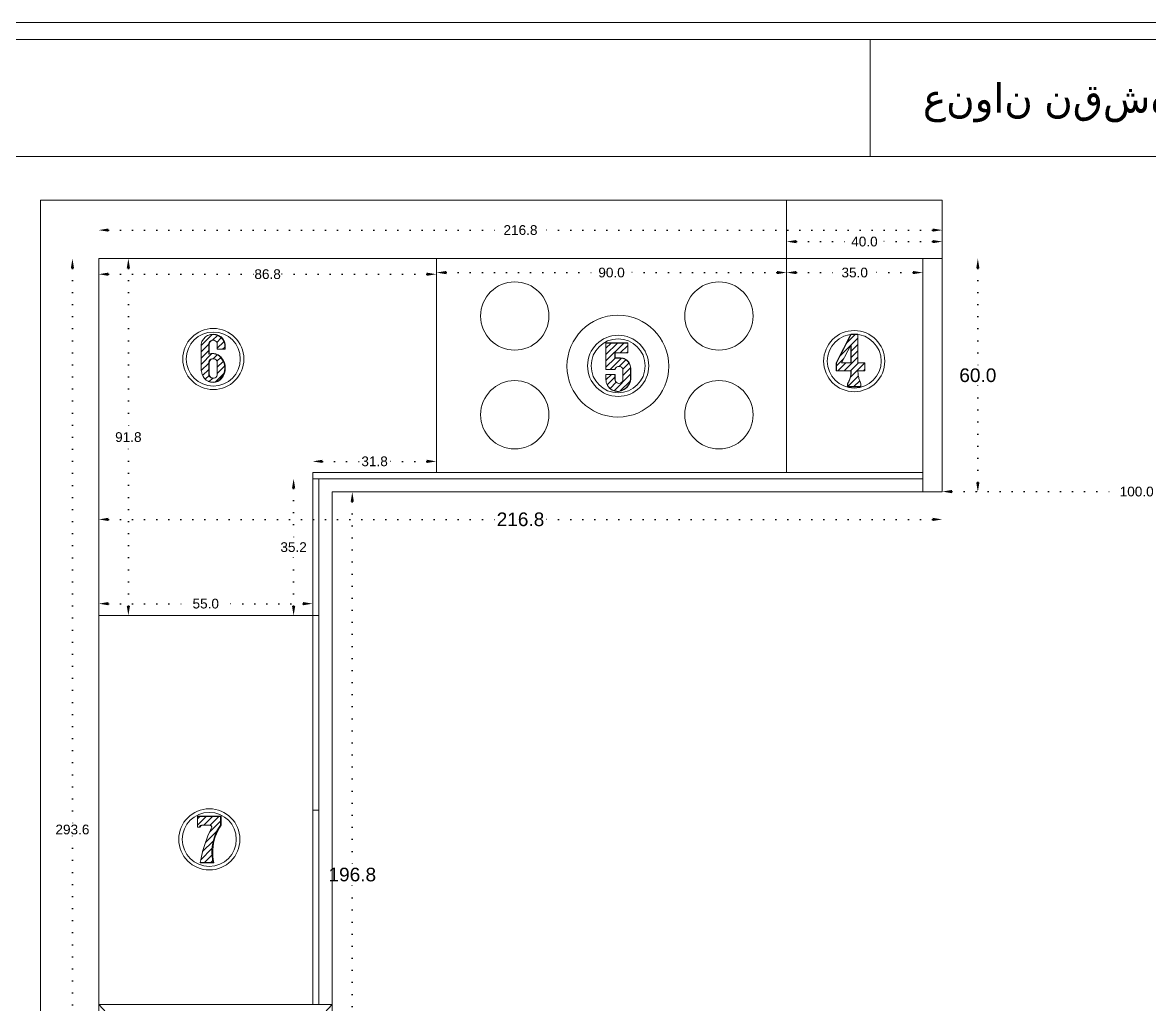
# Model space of a CAD drawing. Header units: inches. Extents: x -1979 to 7680, y -968 to 3127.
# Drawn here: x 1889.4 to 2179.1, y 568.6 to 821.1 of the extents above; entities that cross this region are included whole.
import ezdxf

# ---------------------------------------------------------------- set-up
doc = ezdxf.new("R2010")
doc.units = ezdxf.units.IN
doc.header["$MEASUREMENT"] = 0
doc.linetypes.add('ACAD_ISO07W100', pattern=[3, 0, -3])
doc.styles.get("Standard").update_dxf_attribs({"font": 'arial.ttf'})
doc.dimstyles.new('Copy of Standard', dxfattribs={"dimtxt": 2.5, "dimasz": 2.5, "dimexe": 0.18, "dimexo": 0.0625, "dimgap": 0.09, "dimtad": 0, "dimtih": 1, "dimtoh": 1, "dimdec": 1, "dimzin": 0, "dimdsep": 46, "dimtxsty": 'Standard', "dimcen": 0.09, "dimse1": 1, "dimse2": 1, "dimadec": 0, "dimazin": 0, "dimtfac": 1, "dimtdec": 1, "dimtix": 1, "dimtofl": 0, "dimtmove": 0, "dimatfit": 3, "dimfxl": 1, "dimtolj": 1, "dimtzin": 0, "dimarcsym": 0})
doc.dimstyles.get("Standard").update_dxf_attribs({"dimtxt": 3.5, "dimasz": 2.5, "dimexe": 0.18, "dimexo": 0.0625, "dimgap": 0.09, "dimtad": 0, "dimtih": 1, "dimtoh": 1, "dimdec": 1, "dimzin": 0, "dimdsep": 46, "dimtxsty": 'Standard', "dimcen": 0.09, "dimse1": 1, "dimse2": 1, "dimadec": 0, "dimazin": 0, "dimtfac": 1, "dimtdec": 1, "dimtix": 1, "dimtofl": 0, "dimtmove": 0, "dimatfit": 3, "dimfxl": 1, "dimtolj": 1, "dimtzin": 0, "dimarcsym": 0})

# ---------------------------------------------------------------- blocks, each defined once
blk = doc.blocks.new('*D20')
at = {"color": 0, "linetype": 'ACAD_ISO07W100', "lineweight": -2, "transparency": 16777216}
for p, q in [((1911.5, 767.69), (2013.07, 767.69)), ((2123.3, 767.69), (2021.73, 767.69))]:
    blk.add_line(p, q, dxfattribs=at)
at = {"color": 0, "transparency": 16777216}
for points in [[(1911.5, 768.11), (1911.5, 767.28), (1909, 767.69)], [(2123.3, 768.11), (2123.3, 767.28), (2125.8, 767.69)]]:
    blk.add_solid(points, dxfattribs=at)
at = {"layer": 'Defpoints', "color": 0, "transparency": 16777216}
for p in [(2125.8, 767.69), (1909, 760.35), (2125.8, 760.35)]:
    blk.add_point(p, dxfattribs=at)
at = {"color": 0, "lineweight": 20, "transparency": 16777216, "insert": (2017.4, 767.69), "char_height": 2.5, "attachment_point": 5}
blk.add_mtext('\\A1;216.8', dxfattribs=at)
blk = doc.blocks.new('*D18')
at = {"color": 0, "linetype": 'ACAD_ISO07W100', "lineweight": -2, "transparency": 16777216}
for p, q in [((1902.23, 757.85), (1902.23, 614.92)), ((1902.23, 469.25), (1902.23, 612.18))]:
    blk.add_line(p, q, dxfattribs=at)
at = {"color": 0, "transparency": 16777216}
for points in [[(1901.82, 757.85), (1902.65, 757.85), (1902.23, 760.35)], [(1901.82, 469.25), (1902.65, 469.25), (1902.23, 466.75)]]:
    blk.add_solid(points, dxfattribs=at)
at = {"layer": 'Defpoints', "color": 0, "transparency": 16777216}
for p in [(1902.23, 760.35), (1909, 760.35), (1909, 466.75)]:
    blk.add_point(p, dxfattribs=at)
at = {"color": 0, "lineweight": 20, "transparency": 16777216, "insert": (1902.23, 613.55), "char_height": 2.5, "attachment_point": 5}
blk.add_mtext('\\A1;293.6', dxfattribs=at)
blk = doc.blocks.new('*D19')
at = {"color": 0, "linetype": 'ACAD_ISO07W100', "lineweight": -2, "transparency": 16777216}
for p, q in [((1998.3, 756.77), (2037.47, 756.77)), ((2083.3, 756.77), (2044.13, 756.77))]:
    blk.add_line(p, q, dxfattribs=at)
at = {"color": 0, "transparency": 16777216}
for points in [[(1998.3, 757.19), (1998.3, 756.36), (1995.8, 756.77)], [(2083.3, 757.19), (2083.3, 756.36), (2085.8, 756.77)]]:
    blk.add_solid(points, dxfattribs=at)
at = {"layer": 'Defpoints', "color": 0, "transparency": 16777216}
for p in [(1995.8, 760.35), (2085.8, 760.35), (1995.8, 756.77)]:
    blk.add_point(p, dxfattribs=at)
at = {"color": 0, "lineweight": 20, "transparency": 16777216, "insert": (2040.8, 756.77), "char_height": 2.5, "attachment_point": 5}
blk.add_mtext('\\A1;90.0', dxfattribs=at)
blk = doc.blocks.new('*D21')
at = {"color": 0, "linetype": 'ACAD_ISO07W100', "lineweight": -2, "transparency": 16777216}
for p, q in [((2088.3, 764.73), (2102.42, 764.73)), ((2123.3, 764.73), (2109.18, 764.73))]:
    blk.add_line(p, q, dxfattribs=at)
at = {"color": 0, "transparency": 16777216}
for points in [[(2088.3, 765.15), (2088.3, 764.32), (2085.8, 764.73)], [(2123.3, 765.15), (2123.3, 764.32), (2125.8, 764.73)]]:
    blk.add_solid(points, dxfattribs=at)
at = {"layer": 'Defpoints', "color": 0, "transparency": 16777216}
for p in [(2125.8, 764.73), (2085.8, 760.35), (2125.8, 760.35)]:
    blk.add_point(p, dxfattribs=at)
at = {"color": 0, "lineweight": 20, "transparency": 16777216, "insert": (2105.8, 764.73), "char_height": 2.5, "attachment_point": 5}
blk.add_mtext('\\A1;40.0', dxfattribs=at)
blk = doc.blocks.new('*D17')
at = {"color": 0, "linetype": 'ACAD_ISO07W100', "lineweight": -2, "transparency": 16777216}
for p, q in [((2088.3, 756.77), (2099.97, 756.77)), ((2118.3, 756.77), (2106.63, 756.77))]:
    blk.add_line(p, q, dxfattribs=at)
at = {"color": 0, "transparency": 16777216}
for points in [[(2088.3, 757.19), (2088.3, 756.36), (2085.8, 756.77)], [(2118.3, 757.19), (2118.3, 756.36), (2120.8, 756.77)]]:
    blk.add_solid(points, dxfattribs=at)
at = {"layer": 'Defpoints', "color": 0, "transparency": 16777216}
for p in [(2120.8, 756.77), (2085.8, 705.35), (2120.8, 700.35)]:
    blk.add_point(p, dxfattribs=at)
at = {"color": 0, "lineweight": 20, "transparency": 16777216, "insert": (2103.3, 756.77), "char_height": 2.5, "attachment_point": 5}
blk.add_mtext('\\A1;35.0', dxfattribs=at)
blk = doc.blocks.new('*D22')
at = {"color": 0, "linetype": 'ACAD_ISO07W100', "lineweight": -2, "transparency": 16777216}
for p, q in [((1966.5, 708.22), (1976.56, 708.22)), ((1993.3, 708.22), (1983.24, 708.22))]:
    blk.add_line(p, q, dxfattribs=at)
at = {"color": 0, "transparency": 16777216}
for points in [[(1966.5, 708.64), (1966.5, 707.81), (1964, 708.22)], [(1993.3, 708.64), (1993.3, 707.81), (1995.8, 708.22)]]:
    blk.add_solid(points, dxfattribs=at)
at = {"layer": 'Defpoints', "color": 0, "transparency": 16777216}
for p in [(1995.8, 708.22), (1964, 705.35), (1995.8, 705.35)]:
    blk.add_point(p, dxfattribs=at)
at = {"color": 0, "lineweight": 20, "transparency": 16777216, "insert": (1979.9, 708.22), "char_height": 2.5, "attachment_point": 5}
blk.add_mtext('\\A1;31.8', dxfattribs=at)
blk = doc.blocks.new('*D23')
at = {"color": 0, "linetype": 'ACAD_ISO07W100', "lineweight": -2, "transparency": 16777216}
for p, q in [((1911.5, 756.35), (1949.06, 756.35)), ((1993.3, 756.35), (1955.74, 756.35))]:
    blk.add_line(p, q, dxfattribs=at)
at = {"color": 0, "transparency": 16777216}
for points in [[(1911.5, 756.76), (1911.5, 755.93), (1909, 756.35)], [(1993.3, 756.76), (1993.3, 755.93), (1995.8, 756.35)]]:
    blk.add_solid(points, dxfattribs=at)
at = {"layer": 'Defpoints', "color": 0, "transparency": 16777216}
for p in [(1909, 760.35), (1995.8, 760.35), (1995.8, 756.35)]:
    blk.add_point(p, dxfattribs=at)
at = {"color": 0, "lineweight": 20, "transparency": 16777216, "insert": (1952.4, 756.35), "char_height": 2.5, "attachment_point": 5}
blk.add_mtext('\\A1;86.8', dxfattribs=at)
blk = doc.blocks.new('*D97')
at = {"color": 0, "linetype": 'ACAD_ISO07W100', "lineweight": -2, "transparency": 16777216}
for p, q in [((1959.08, 701.25), (1959.08, 687.53)), ((1959.08, 671.07), (1959.08, 684.79))]:
    blk.add_line(p, q, dxfattribs=at)
at = {"color": 0, "transparency": 16777216}
for points in [[(1958.66, 701.25), (1959.5, 701.25), (1959.08, 703.75)], [(1958.66, 671.07), (1959.5, 671.07), (1959.08, 668.57)]]:
    blk.add_solid(points, dxfattribs=at)
at = {"layer": 'Defpoints', "color": 0, "transparency": 16777216}
for p in [(1964, 703.75), (1959.08, 668.57), (1964, 668.57)]:
    blk.add_point(p, dxfattribs=at)
at = {"color": 0, "lineweight": 20, "transparency": 16777216, "insert": (1959.08, 686.16), "char_height": 2.5, "attachment_point": 5}
blk.add_mtext('\\A1;35.2', dxfattribs=at)
blk = doc.blocks.new('*D98')
at = {"color": 0, "linetype": 'ACAD_ISO07W100', "lineweight": -2, "transparency": 16777216}
for p, q in [((1916.61, 757.85), (1916.61, 715.83)), ((1916.61, 671.07), (1916.61, 713.09))]:
    blk.add_line(p, q, dxfattribs=at)
at = {"color": 0, "transparency": 16777216}
for points in [[(1916.19, 757.85), (1917.03, 757.85), (1916.61, 760.35)], [(1916.19, 671.07), (1917.03, 671.07), (1916.61, 668.57)]]:
    blk.add_solid(points, dxfattribs=at)
at = {"layer": 'Defpoints', "color": 0, "transparency": 16777216}
for p in [(1909, 760.35), (1909, 668.57), (1916.61, 668.57)]:
    blk.add_point(p, dxfattribs=at)
at = {"color": 0, "lineweight": 20, "transparency": 16777216, "insert": (1916.61, 714.46), "char_height": 2.5, "attachment_point": 5}
blk.add_mtext('\\A1;91.8', dxfattribs=at)
blk = doc.blocks.new('*D137')
at = {"color": 0, "linetype": 'ACAD_ISO07W100', "lineweight": -2, "transparency": 16777216}
for p, q in [((1911.5, 671.63), (1933.17, 671.63)), ((1961.5, 671.63), (1939.83, 671.63))]:
    blk.add_line(p, q, dxfattribs=at)
at = {"color": 0, "transparency": 16777216}
for points in [[(1911.5, 672.05), (1911.5, 671.22), (1909, 671.63)], [(1961.5, 672.05), (1961.5, 671.22), (1964, 671.63)]]:
    blk.add_solid(points, dxfattribs=at)
at = {"layer": 'Defpoints', "color": 0, "transparency": 16777216}
for p in [(1964, 671.63), (1909, 668.57), (1964, 668.57)]:
    blk.add_point(p, dxfattribs=at)
at = {"color": 0, "lineweight": 20, "transparency": 16777216, "insert": (1936.5, 671.63), "char_height": 2.5, "attachment_point": 5}
blk.add_mtext('\\A1;55.0', dxfattribs=at)
blk = doc.blocks.new('*D536')
at = {"color": 0, "linetype": 'ACAD_ISO07W100', "lineweight": -2, "transparency": 16777216}
for p, q in [((2128.3, 700.45), (2171.6, 700.45)), ((2223.27, 700.45), (2179.97, 700.45))]:
    blk.add_line(p, q, dxfattribs=at)
at = {"color": 0, "transparency": 16777216}
for points in [[(2128.3, 700.87), (2128.3, 700.04), (2125.8, 700.45)], [(2223.27, 700.87), (2223.27, 700.04), (2225.77, 700.45)]]:
    blk.add_solid(points, dxfattribs=at)
at = {"layer": 'Defpoints', "color": 0, "transparency": 16777216}
for p in [(2225.77, 743.49), (2125.8, 700.45), (2125.8, 700.35)]:
    blk.add_point(p, dxfattribs=at)
at = {"color": 0, "lineweight": 20, "transparency": 16777216, "insert": (2175.78, 700.45), "char_height": 2.5, "attachment_point": 5}
blk.add_mtext('\\A1;100.0', dxfattribs=at)
blk = doc.blocks.new('*D610')
at = {"color": 0, "linetype": 'ACAD_ISO07W100', "lineweight": -2, "transparency": 16777216}
for p, q in [((1911.5, 693.3), (2011.37, 693.3)), ((2123.3, 693.3), (2023.43, 693.3))]:
    blk.add_line(p, q, dxfattribs=at)
at = {"color": 0, "transparency": 16777216}
for points in [[(1911.5, 693.72), (1911.5, 692.89), (1909, 693.3)], [(2123.3, 693.72), (2123.3, 692.89), (2125.8, 693.3)]]:
    blk.add_solid(points, dxfattribs=at)
at = {"layer": 'Defpoints', "color": 0, "transparency": 16777216}
for p in [(1909, 700.35), (2125.8, 700.35), (2125.8, 693.3)]:
    blk.add_point(p, dxfattribs=at)
at = {"color": 0, "lineweight": 20, "transparency": 16777216, "insert": (2017.4, 693.3), "char_height": 3.5, "attachment_point": 5}
blk.add_mtext('\\A1;216.8', dxfattribs=at)
blk = doc.blocks.new('*D611')
at = {"color": 0, "linetype": 'ACAD_ISO07W100', "lineweight": -2, "transparency": 16777216}
for p, q in [((1974.17, 697.85), (1974.17, 603.84)), ((1974.17, 506.07), (1974.17, 600.08))]:
    blk.add_line(p, q, dxfattribs=at)
at = {"color": 0, "transparency": 16777216}
for points in [[(1973.75, 697.85), (1974.58, 697.85), (1974.17, 700.35)], [(1973.75, 506.07), (1974.58, 506.07), (1974.17, 503.57)]]:
    blk.add_solid(points, dxfattribs=at)
at = {"layer": 'Defpoints', "color": 0, "transparency": 16777216}
for p in [(1969, 700.35), (1974.17, 700.35), (1969, 503.57)]:
    blk.add_point(p, dxfattribs=at)
at = {"color": 0, "lineweight": 20, "transparency": 16777216, "insert": (1974.17, 601.96), "char_height": 3.5, "attachment_point": 5}
blk.add_mtext('\\A1;196.8', dxfattribs=at)
blk = doc.blocks.new('*D615')
at = {"color": 0, "linetype": 'ACAD_ISO07W100', "lineweight": -2, "transparency": 16777216}
for p, q in [((2134.95, 757.85), (2134.95, 732.23)), ((2134.95, 702.85), (2134.95, 728.47))]:
    blk.add_line(p, q, dxfattribs=at)
at = {"color": 0, "transparency": 16777216}
for points in [[(2134.54, 757.85), (2135.37, 757.85), (2134.95, 760.35)], [(2134.54, 702.85), (2135.37, 702.85), (2134.95, 700.35)]]:
    blk.add_solid(points, dxfattribs=at)
at = {"layer": 'Defpoints', "color": 0, "transparency": 16777216}
for p in [(2125.8, 760.35), (2125.8, 700.35), (2134.95, 700.35)]:
    blk.add_point(p, dxfattribs=at)
at = {"color": 0, "lineweight": 20, "transparency": 16777216, "insert": (2134.95, 730.35), "char_height": 3.5, "attachment_point": 5}
blk.add_mtext('\\A1;60.0', dxfattribs=at)

msp = doc.modelspace()

# ---------------------------------------------------------------- hatches: boundary and pattern name
at = {"lineweight": 20}
h = msp.add_hatch(dxfattribs=at)
h.set_pattern_fill('ANSI31', color=256, scale=9.218651)
h.set_pattern_definition([(45, (1278.5336, 1280.6866), (-0.8148213, 0.8148213), [])])
h.paths.add_polyline_path([(1940.41, 734.88), (1940.22, 735.09), (1940, 735.29), (1939.77, 735.46), (1939.52, 735.61), (1939.26, 735.73), (1938.99, 735.83), (1938.7, 735.89), (1938.42, 735.94), (1938.13, 735.95), (1937.93, 735.94), (1937.67, 735.89), (1937.39, 735.82), (1937.27, 735.81), (1937.27, 738.32), (1937.31, 738.59), (1937.41, 738.83), (1937.57, 739.05), (1937.79, 739.21), (1938.03, 739.31), (1938.16, 739.36), (1938.43, 739.39), (1938.7, 739.36), (1938.95, 739.25), (1939.16, 739.09), (1939.33, 738.87), (1939.43, 738.62), (1939.47, 738.35), (1939.47, 737.06), (1941.37, 737.06), (1941.37, 738.32), (1941.15, 739.01), (1940.79, 739.63), (1940.29, 740.15), (1939.69, 740.55), (1939.01, 740.79), (1938.3, 740.88), (1938.29, 740.88), (1937.57, 740.79), (1936.96, 740.57), (1936.4, 740.21), (1935.9, 739.68), (1935.53, 739.05), (1935.31, 738.35), (1935.31, 732.32), (1935.32, 732.06), (1935.34, 731.8), (1935.36, 731.55), (1935.4, 731.29), (1935.46, 731.04), (1935.52, 730.79), (1935.56, 730.63), (1935.81, 730.05), (1936.17, 729.54), (1936.63, 729.11), (1937.09, 728.84), (1937.64, 728.66), (1938.26, 728.59), (1938.88, 728.66), (1939.47, 728.86), (1940, 729.17), (1940.17, 729.32), (1940.41, 729.58), (1940.82, 730.17), (1941.12, 730.82), (1941.31, 731.51), (1941.37, 732.23), (1941.31, 732.94), (1941.12, 733.64), (1940.82, 734.29)])
h.paths.add_polyline_path([(1937.31, 733.86), (1937.41, 734.11), (1937.57, 734.32), (1937.79, 734.49), (1938.03, 734.59), (1938.3, 734.62), (1938.43, 734.62), (1938.7, 734.59), (1938.95, 734.48), (1939.16, 734.32), (1939.33, 734.1), (1939.43, 733.85), (1939.47, 733.58), (1939.47, 730.63), (1939.43, 730.36), (1939.33, 730.11), (1939.16, 729.9), (1938.95, 729.73), (1938.7, 729.63), (1938.43, 729.59), (1938.16, 729.63), (1938.03, 729.68), (1937.91, 729.73), (1937.79, 729.78), (1937.57, 729.95), (1937.41, 730.16), (1937.31, 730.41), (1937.27, 730.67), (1937.27, 733.6)], flags=16)
h = msp.add_hatch(dxfattribs=at)
h.set_pattern_fill('ANSI31', color=256, scale=9.218651)
h.set_pattern_definition([(45, (1364.5169, 1278.195), (-0.8148213, 0.8148213), [])])
h.paths.add_polyline_path([(2045.06, 733.8), (2044.83, 734.06), (2044.57, 734.28), (2044.28, 734.47), (2043.97, 734.62), (2043.7, 734.71), (2043.39, 734.78), (2043.02, 734.8), (2041.67, 734.8), (2041.67, 736.11), (2044.95, 736.11), (2044.95, 738.64), (2039.35, 738.64), (2039.35, 731.88), (2041.67, 731.88), (2041.75, 732.08), (2041.88, 732.26), (2042.05, 732.41), (2042.24, 732.52), (2042.45, 732.59), (2042.69, 732.62), (2042.94, 732.59), (2043.15, 732.52), (2043.34, 732.41), (2043.51, 732.26), (2043.64, 732.08), (2043.73, 731.88), (2043.73, 729.3), (2043.69, 729.03), (2043.59, 728.79), (2043.43, 728.58), (2043.22, 728.42), (2042.98, 728.32), (2042.71, 728.28), (2042.45, 728.32), (2042.21, 728.42), (2041.98, 728.59), (2041.8, 728.83), (2041.7, 729.07), (2041.67, 729.33), (2041.67, 730.59), (2039.35, 730.59), (2039.35, 729.3), (2039.38, 728.88), (2039.46, 728.47), (2039.58, 728.12), (2039.77, 727.75), (2040, 727.41), (2040.28, 727.1), (2040.6, 726.83), (2040.95, 726.61), (2041.32, 726.43), (2041.72, 726.31), (2042.13, 726.24), (2042.54, 726.23), (2042.93, 726.3), (2043.3, 726.42), (2043.66, 726.57), (2044.01, 726.77), (2044.33, 727), (2044.62, 727.26), (2044.89, 727.55), (2045.12, 727.87), (2045.32, 728.21), (2045.48, 728.57), (2045.6, 728.94), (2045.68, 729.33), (2045.68, 731.88), (2045.68, 732.23), (2045.64, 732.57), (2045.55, 732.9), (2045.42, 733.22), (2045.26, 733.52)])
h = msp.add_hatch(dxfattribs=at)
h.set_pattern_fill('ANSI31', color=256, scale=9.218651)
h.set_pattern_definition([(45, (1408.4661, 1279.5116), (-0.8148213, 0.8148213), [])])
h.paths.add_polyline_path([(2104.13, 740.84), (2102.38, 740.84), (2098.65, 733.56), (2098.65, 731.52), (2102.38, 731.52), (2102.38, 731.21), (2102.38, 730.95), (2102.36, 730.69), (2102.33, 730.43), (2102.28, 730.17), (2102.23, 729.92), (2102.16, 729.67), (2102.08, 729.42), (2101.99, 729.17), (2101.88, 728.93), (2101.76, 728.7), (2101.64, 728.47), (2101.5, 728.25), (2101.5, 727.46), (2104.92, 727.46), (2104.92, 728.19), (2104.8, 728.45), (2104.68, 728.71), (2104.58, 728.97), (2104.48, 729.24), (2104.4, 729.52), (2104.33, 729.79), (2104.27, 730.07), (2104.22, 730.35), (2104.18, 730.64), (2104.15, 730.92), (2104.13, 731.21), (2104.12, 731.52), (2105.91, 731.52), (2105.91, 733.55), (2104.13, 733.55)])
h.paths.add_polyline_path([(2102.34, 738.12), (2102.38, 738.09), (2102.38, 733.56), (2102.34, 733.55), (2099.95, 733.55)], flags=16)
h = msp.add_hatch(dxfattribs=at)
h.set_pattern_fill('ANSI31', color=256, scale=9.218651)
h.set_pattern_definition([(45, (1297.1142, 1157.2913), (-0.8148213, 0.8148213), [])])
h.paths.add_polyline_path([(1938.16, 609.22), (1938.29, 610.05), (1938.48, 610.86), (1938.72, 611.66), (1939.02, 612.45), (1939.38, 613.2), (1939.79, 613.94), (1940.25, 614.64), (1940.25, 616.9), (1934.38, 616.9), (1934.38, 614.14), (1934.9, 614.14), (1934.9, 614.22), (1934.95, 614.35), (1935.02, 614.46), (1935.13, 614.55), (1935.25, 614.61), (1935.28, 614.62), (1935.22, 614.6), (1935.16, 614.57), (1935.1, 614.53), (1935.05, 614.48), (1935.01, 614.43), (1934.97, 614.38), (1934.94, 614.31), (1934.92, 614.25), (1934.9, 614.18), (1934.9, 614.14), (1935.08, 614.14), (1935.09, 614.25), (1935.13, 614.38), (1935.21, 614.49), (1935.31, 614.59), (1935.44, 614.65), (1935.54, 614.67), (1935.61, 614.67), (1937.58, 614.67), (1937.7, 614.65), (1937.83, 614.58), (1937.93, 614.49), (1938.01, 614.38), (1938.05, 614.25), (1938.06, 614.14), (1937.71, 613.42), (1937.38, 612.69), (1937.06, 611.94), (1936.77, 611.2), (1936.49, 610.44), (1936.23, 609.68), (1935.99, 608.91), (1935.77, 608.14), (1935.57, 607.36), (1935.39, 606.58), (1935.23, 605.79), (1935.09, 605.06), (1938.38, 605.06), (1938.22, 605.88), (1938.11, 606.71), (1938.07, 607.55), (1938.08, 608.39)])

# ---------------------------------------------------------------- linework, layer by layer
for p, q in [((1894, 454.44), (1894, 775.35)), ((1894, 775.35), (2125.8, 775.35)), ((2085.8, 760.35), (2085.8, 775.35)), ((1909, 466.75), (1909, 760.35)), ((2125.8, 760.35), (1909, 760.35)), ((1995.8, 705.35), (1995.8, 760.35)), ((2085.8, 760.35), (2085.8, 705.35)), ((2125.8, 760.35), (2085.8, 760.35)), ((2120.8, 700.35), (2120.8, 760.35)), ((1938.16, 739.36), (1938.43, 739.39)), ((2044.95, 738.64), (2044.95, 736.11)), ((2102.38, 740.84), (2104.13, 740.84)), ((2041.7, 736.11), (2041.7, 734.82)), ((2102.34, 733.55), (2102.34, 738.12)), ((2039.35, 731.88), (2041.67, 731.88)), ((2042.71, 732.61), (2042.94, 732.59)), ((2042.94, 732.59), (2043.15, 732.52)), ((2043.15, 732.52), (2043.34, 732.41)), ((2043.34, 732.41), (2043.51, 732.26)), ((2043.51, 732.26), (2043.64, 732.08)), ((2043.64, 732.08), (2043.73, 731.88)), ((2043.73, 731.88), (2043.73, 729.3)), ((2042.21, 728.42), (2042, 728.58)), ((2042.45, 728.32), (2042.21, 728.42)), ((2042.71, 728.28), (2042.45, 728.32)), ((2042.98, 728.32), (2042.71, 728.28)), ((2043.22, 728.42), (2042.98, 728.32)), ((2043.43, 728.58), (2043.22, 728.42)), ((2043.59, 728.79), (2043.43, 728.58)), ((2043.69, 729.03), (2043.59, 728.79)), ((2043.73, 729.3), (2043.69, 729.03)), ((1909, 705.35), (1909, 585.35)), ((1909, 705.35), (1909, 640.35)), ((1964, 705.35), (1969, 705.35)), ((1964, 568.57), (1964, 705.35)), ((1969, 705.35), (2089.9, 705.35)), ((1969, 705.35), (1971, 705.35)), ((2085.8, 705.35), (1995.8, 705.35)), ((2120.8, 705.35), (2089.9, 705.35)), ((1971, 703.75), (1964, 703.75)), ((1965.6, 568.57), (1965.6, 703.75)), ((2120.8, 703.75), (1969, 703.75)), ((1909, 668.57), (1965.6, 668.57)), ((1964, 618.57), (1965.6, 618.57)), ((1935.09, 605.06), (1938.38, 605.06)), ((1909, 568.57), (1969, 568.57)), ((1969, 568.57), (1909, 503.57)), ((1909, 568.57), (1969, 503.57))]:
    msp.add_line(p, q, dxfattribs=at)
at = {"color": 30, "lineweight": 20, "true_color": 0xf26722}
for p, q in [((2125.8, 700.35), (2125.8, 775.35)), ((1969, 700.35), (1969, 503.57)), ((2125.8, 700.35), (1969, 700.35))]:
    msp.add_line(p, q, dxfattribs=at)
at = {"lineweight": 20}
for points in [[(1720.21, 188.81), (2614.4, 188.81), (2614.4, 821.07), (1720.21, 821.07)], [(1727.18, 816.72), (2107.24, 816.72), (2107.24, 786.62), (1727.18, 786.62)], [(2107.24, 786.62), (2604.35, 786.62), (2604.35, 816.72), (2107.24, 816.72)], [(1727.18, 216.35), (2604.35, 216.35), (2604.35, 786.62), (1727.18, 786.62)], [(1937.39, 738.35), (1937.43, 738.62), (1937.53, 738.87), (1937.7, 739.09), (1937.91, 739.25), (1938.16, 739.36), (1938.03, 739.31), (1937.79, 739.21), (1937.57, 739.05), (1937.41, 738.83), (1937.31, 738.59), (1937.27, 738.32)], [(2099.95, 733.55), (2102.34, 738.12), (2102.38, 738.09), (2102.38, 733.56), (2102.34, 733.55)], [(1939.16, 729.9), (1938.95, 729.73), (1938.7, 729.63), (1938.43, 729.59), (1938.16, 729.63), (1938.03, 729.68), (1937.91, 729.73), (1937.79, 729.78), (1937.57, 729.95), (1937.41, 730.16), (1937.31, 730.41), (1937.27, 730.67), (1937.27, 733.6), (1937.31, 733.86), (1937.41, 734.11), (1937.57, 734.32), (1937.79, 734.49), (1938.03, 734.59), (1938.3, 734.62), (1938.43, 734.62), (1938.7, 734.59), (1938.95, 734.48), (1939.16, 734.32), (1939.33, 734.1), (1939.43, 733.85), (1939.47, 733.58), (1939.47, 730.63), (1939.43, 730.36), (1939.33, 730.11)], [(2041.7, 731.88), (2041.79, 732.08), (2041.92, 732.26), (2042.09, 732.41), (2042.28, 732.52), (2042.49, 732.59), (2042.71, 732.61), (2042.67, 732.61), (2042.45, 732.59), (2042.24, 732.52), (2042.05, 732.41), (2041.88, 732.26), (2041.75, 732.08), (2041.67, 731.88)]]:
    msp.add_lwpolyline(points, close=True, dxfattribs=at)
for points in [[(1935.46, 731.04), (1935.4, 731.29), (1935.36, 731.55), (1935.34, 731.8), (1935.32, 732.06), (1935.31, 732.32), (1935.31, 738.35), (1935.53, 739.05), (1935.9, 739.68), (1936.4, 740.21), (1936.96, 740.57), (1937.01, 740.6), (1937.7, 740.85), (1938.42, 740.94), (1938.43, 740.94), (1939.14, 740.85), (1939.83, 740.6), (1940.44, 740.21)], [(1936.96, 740.57), (1937.57, 740.79), (1938.29, 740.88), (1938.3, 740.88), (1939.01, 740.79), (1939.69, 740.55), (1940.29, 740.15), (1940.79, 739.63), (1941.15, 739.01), (1941.37, 738.32), (1941.37, 737.06)], [(1938.43, 739.39), (1938.7, 739.36), (1938.95, 739.25), (1939.16, 739.09), (1939.33, 738.87), (1939.43, 738.62), (1939.47, 738.35), (1939.47, 737.06), (1941.37, 737.06), (1941.53, 737.06), (1941.53, 738.35), (1941.31, 739.05), (1940.94, 739.68), (1940.44, 740.21)], [(2045.02, 738.7), (2039.35, 738.7), (2039.35, 738.64)], [(2041.7, 731.88), (2039.35, 731.88), (2039.35, 731.88), (2039.35, 738.64), (2044.95, 738.64), (2045.02, 738.7), (2045.02, 736.11), (2044.95, 736.11), (2041.7, 736.11), (2041.67, 736.08), (2041.67, 734.8), (2041.7, 734.82), (2043.07, 734.82), (2043.44, 734.8), (2043.76, 734.73), (2044.03, 734.64), (2044.34, 734.49), (2044.63, 734.3), (2044.89, 734.07), (2045.13, 733.82), (2045.33, 733.53)], [(2098.56, 731.49), (2098.56, 733.55), (2102.34, 740.91)], [(2104.13, 731.49), (2105.91, 731.49), (2105.91, 731.52), (2105.91, 733.55), (2104.13, 733.55), (2104.13, 740.84), (2104.13, 740.91), (2102.34, 740.91), (2102.38, 740.84), (2098.65, 733.56), (2098.65, 731.52)], [(1937.09, 728.84), (1937.64, 728.66), (1938.26, 728.59), (1938.88, 728.66), (1939.47, 728.86), (1940, 729.17), (1940.17, 729.32), (1940.41, 729.58), (1940.82, 730.17), (1941.12, 730.82), (1941.31, 731.51), (1941.37, 732.23), (1941.31, 732.94), (1941.12, 733.64), (1940.82, 734.29), (1940.41, 734.88), (1940.22, 735.09), (1940, 735.29), (1939.77, 735.46), (1939.52, 735.61), (1939.26, 735.73), (1938.99, 735.83), (1938.7, 735.89), (1938.42, 735.94), (1938.13, 735.95), (1937.93, 735.94)], [(1937.39, 735.82), (1937.27, 735.81), (1937.27, 738.32)], [(1940.31, 729.27), (1940.56, 729.53), (1940.98, 730.12), (1941.28, 730.78), (1941.46, 731.48), (1941.53, 732.2), (1941.46, 732.93), (1941.28, 733.63), (1940.98, 734.28), (1940.56, 734.88), (1940.37, 735.1), (1940.15, 735.29), (1939.91, 735.47), (1939.66, 735.62), (1939.4, 735.74), (1939.12, 735.84), (1938.84, 735.91), (1938.55, 735.95), (1938.26, 735.96), (1937.96, 735.94), (1937.93, 735.94), (1937.67, 735.89), (1937.39, 735.82), (1937.39, 738.35)], [(1937.91, 729.73), (1937.7, 729.9), (1937.53, 730.11), (1937.43, 730.36), (1937.39, 730.63), (1937.39, 733.58), (1937.43, 733.85), (1937.53, 734.1), (1937.7, 734.32), (1937.91, 734.48), (1938.16, 734.59), (1938.43, 734.62)], [(2039.46, 728.47), (2039.58, 728.12), (2039.6, 728.07), (2039.79, 727.7), (2040.02, 727.35), (2040.3, 727.04), (2040.62, 726.77), (2040.98, 726.55), (2041.35, 726.37), (2041.75, 726.25), (2042.17, 726.18), (2042.58, 726.16), (2042.97, 726.24), (2043.35, 726.36), (2043.72, 726.51), (2044.07, 726.71), (2044.39, 726.94), (2044.69, 727.2), (2044.96, 727.5), (2045.19, 727.82), (2045.39, 728.16), (2045.55, 728.53), (2045.67, 728.91), (2045.76, 729.3), (2045.76, 731.88), (2045.75, 732.22), (2045.71, 732.57), (2045.62, 732.9), (2045.5, 733.23), (2045.33, 733.53)], [(2041.67, 734.8), (2043.02, 734.8), (2043.39, 734.78), (2043.7, 734.71), (2043.97, 734.62), (2044.28, 734.47), (2044.57, 734.28), (2044.83, 734.06), (2045.06, 733.8), (2045.26, 733.52), (2045.42, 733.22), (2045.55, 732.9), (2045.64, 732.57), (2045.68, 732.23), (2045.68, 731.88), (2045.68, 729.33), (2045.6, 728.94), (2045.48, 728.57), (2045.32, 728.21), (2045.12, 727.87), (2044.89, 727.55), (2044.62, 727.26), (2044.33, 727), (2044.01, 726.77), (2043.66, 726.57), (2043.3, 726.42), (2042.93, 726.3), (2042.54, 726.23), (2042.13, 726.24), (2041.72, 726.31), (2041.32, 726.43), (2040.95, 726.61), (2040.6, 726.83), (2040.28, 727.1), (2040, 727.41), (2039.77, 727.75), (2039.58, 728.12)], [(1940.31, 729.27), (1940.15, 729.11), (1939.61, 728.8), (1939.01, 728.6), (1938.39, 728.53), (1937.76, 728.6), (1937.17, 728.8), (1937.09, 728.84), (1936.63, 729.11), (1936.17, 729.54), (1935.81, 730.05), (1935.56, 730.63), (1935.52, 730.79), (1935.46, 731.04)], [(2041.84, 728.79), (2041.74, 729.03), (2041.7, 729.3), (2041.7, 730.59), (2041.67, 730.59), (2039.35, 730.59), (2039.35, 729.3), (2039.38, 728.88), (2039.46, 728.47)], [(2041.84, 728.79), (2042, 728.58), (2041.96, 728.62), (2041.8, 728.83), (2041.7, 729.07), (2041.67, 729.33), (2041.67, 730.59)], [(2102.34, 731.49), (2098.56, 731.49), (2098.65, 731.52), (2102.38, 731.52)], [(2105.91, 731.52), (2104.15, 731.52), (2104.13, 731.49), (2104.13, 731.21), (2104.15, 730.92), (2104.18, 730.64), (2104.22, 730.35), (2104.27, 730.07), (2104.33, 729.79), (2104.4, 729.52), (2104.48, 729.24), (2104.58, 728.97), (2104.68, 728.71), (2104.8, 728.45), (2104.92, 728.19), (2104.92, 727.46), (2104.92, 727.39), (2101.44, 727.39), (2101.44, 728.19), (2101.58, 728.41), (2101.71, 728.64), (2101.83, 728.88), (2101.93, 729.12), (2102.03, 729.37), (2102.11, 729.62), (2102.18, 729.88), (2102.24, 730.13), (2102.28, 730.39), (2102.31, 730.66), (2102.33, 730.92), (2102.34, 731.18)], [(2102.34, 731.18), (2102.34, 731.49), (2102.38, 731.52), (2102.38, 731.21), (2102.38, 730.95), (2102.36, 730.69), (2102.33, 730.43), (2102.28, 730.17), (2102.23, 729.92), (2102.16, 729.67), (2102.08, 729.42), (2101.99, 729.17), (2101.88, 728.93), (2101.76, 728.7), (2101.64, 728.47), (2101.5, 728.25), (2101.5, 727.46)], [(2101.44, 727.39), (2101.5, 727.46), (2104.92, 727.46)], [(1940.48, 616.96), (1940.25, 616.9), (1934.38, 616.9)], [(1940.25, 616.9), (1940.25, 614.64), (1939.79, 613.94), (1939.38, 613.2), (1939.02, 612.45), (1938.72, 611.66), (1938.48, 610.86), (1938.29, 610.05), (1938.16, 609.22), (1938.08, 608.39), (1938.07, 607.55), (1938.11, 606.71), (1938.22, 605.88), (1938.38, 605.06), (1938.6, 605), (1938.43, 605.83), (1938.33, 606.67), (1938.28, 607.51), (1938.3, 608.36), (1938.37, 609.2), (1938.5, 610.04), (1938.69, 610.86), (1938.94, 611.67), (1939.25, 612.46), (1939.61, 613.22), (1940.02, 613.96), (1940.48, 614.67), (1940.48, 616.96), (1934.38, 616.96), (1934.38, 616.9), (1934.38, 614.14), (1934.9, 614.14), (1935.08, 614.14), (1935.09, 614.21), (1935.1, 614.28), (1935.12, 614.35), (1935.15, 614.41), (1935.19, 614.46), (1935.24, 614.52), (1935.29, 614.56), (1935.34, 614.6), (1935.41, 614.63), (1935.47, 614.65), (1935.54, 614.67), (1935.61, 614.67), (1937.54, 614.67), (1937.6, 614.67), (1937.67, 614.65), (1937.74, 614.63), (1937.8, 614.6), (1937.85, 614.56), (1937.91, 614.52), (1937.95, 614.46), (1937.99, 614.41), (1938.02, 614.34), (1938.04, 614.28), (1938.05, 614.21), (1938.06, 614.14), (1937.71, 613.42), (1937.38, 612.69), (1937.06, 611.94), (1936.77, 611.2), (1936.49, 610.44), (1936.23, 609.68), (1935.99, 608.91), (1935.77, 608.14), (1935.57, 607.36), (1935.39, 606.58), (1935.23, 605.79), (1935.09, 605.06), (1935.08, 605), (1938.6, 605)], [(1935.35, 614.63), (1935.28, 614.62), (1935.22, 614.6), (1935.16, 614.57), (1935.1, 614.53), (1935.05, 614.48), (1935.01, 614.43), (1934.97, 614.38), (1934.94, 614.31), (1934.92, 614.25), (1934.9, 614.18), (1934.9, 614.14)]]:
    msp.add_lwpolyline(points, dxfattribs=at)
for centre, radius in [((2015.92, 745.6), 8.78), ((2068.4, 745.6), 8.78), ((2042.43, 732.71), 13.08), ((1938.44, 734.54), 7.86), ((2103.18, 734), 7.86), ((1938.44, 734.54), 6.94), ((2042.5, 732.79), 7.86), ((2042.5, 732.79), 6.94), ((2103.18, 734), 6.94), ((2015.92, 720.21), 8.78), ((2068.4, 720.21), 8.78), ((1937.42, 611.02), 7.86), ((1937.42, 611.02), 6.94)]:
    msp.add_circle(centre, radius, dxfattribs=at)

# ---------------------------------------------------------------- texts
at = {"lineweight": 20, "insert": (2120.84, 805.49), "char_height": 7.5786, "attachment_point": 1}
msp.add_mtext_dynamic_manual_height_columns('{\\fArial|b0|i0|c178|p34;عنوان نقشه}:', width=89.2375, gutter_width=545.28, heights=[0], dxfattribs=at)

# ---------------------------------------------------------------- dimensions: what is measured, and where the dimension line sits
at = {"lineweight": 20}
for base, p1, p2, picture, middle in [((2125.8, 767.69), (1909, 760.35), (2125.8, 760.35), '*D20', (2017.4, 767.69)), ((2125.8, 764.73), (2085.8, 760.35), (2125.8, 760.35), '*D21', (2105.8, 764.73)), ((1995.8, 756.35), (1909, 760.35), (1995.8, 760.35), '*D23', (1952.4, 756.35)), ((1995.8, 756.77), (2085.8, 760.35), (1995.8, 760.35), '*D19', (2040.8, 756.77)), ((2120.8, 756.77), (2085.8, 705.35), (2120.8, 700.35), '*D17', (2103.3, 756.77)), ((1995.8, 708.22), (1964, 705.35), (1995.8, 705.35), '*D22', (1979.9, 708.22)), ((1964, 671.63), (1909, 668.57), (1964, 668.57), '*D137', (1936.5, 671.63))]:
    dim = msp.add_linear_dim(base=base, p1=p1, p2=p2, dimstyle='Copy of Standard', dxfattribs=at)
    dim.commit()
    dim.dimension.update_dxf_attribs({"geometry": picture, "text_midpoint": middle})
for base, p1, p2, angle, picture, middle in [((1902.23, 760.35), (1909, 466.75), (1909, 760.35), 270, '*D18', (1902.23, 613.55)), ((1916.61, 668.57), (1909, 760.35), (1909, 668.57), 90, '*D98', (1916.61, 714.46)), ((1959.08, 668.57), (1964, 703.75), (1964, 668.57), 90, '*D97', (1959.08, 686.16))]:
    dim = msp.add_linear_dim(base=base, p1=p1, p2=p2, angle=angle, dimstyle='Copy of Standard', dxfattribs=at)
    dim.commit()
    dim.dimension.update_dxf_attribs({"geometry": picture, "text_midpoint": middle})
at = {"color": 30, "lineweight": 20, "true_color": 0xf26722}
for base, p1, p2, picture, middle in [((2134.95, 700.35), (2125.8, 760.35), (2125.8, 700.35), '*D615', (2134.95, 730.35)), ((1974.17, 700.35), (1969, 503.57), (1969, 700.35), '*D611', (1974.17, 601.96))]:
    dim = msp.add_linear_dim(base=base, p1=p1, p2=p2, angle=270, dimstyle='Standard', dxfattribs=at)
    dim.commit()
    dim.dimension.update_dxf_attribs({"geometry": picture, "text_midpoint": middle})
at = {"lineweight": 20}
dim = msp.add_linear_dim(base=(2125.8, 700.45), p1=(2225.77, 743.49), p2=(2125.8, 700.35), dimstyle='Copy of Standard', dxfattribs=at)
dim.commit()
dim.dimension.update_dxf_attribs({"geometry": '*D536', "text_midpoint": (2175.78, 700.45), "dimtype": 160})
at = {"color": 30, "lineweight": 20, "true_color": 0xf26722}
dim = msp.add_linear_dim(base=(2125.8, 693.3), p1=(1909, 700.35), p2=(2125.8, 700.35), dimstyle='Standard', dxfattribs=at)
dim.commit()
dim.dimension.update_dxf_attribs({"geometry": '*D610', "text_midpoint": (2017.4, 693.3)})

doc.saveas('drawing.dxf')
